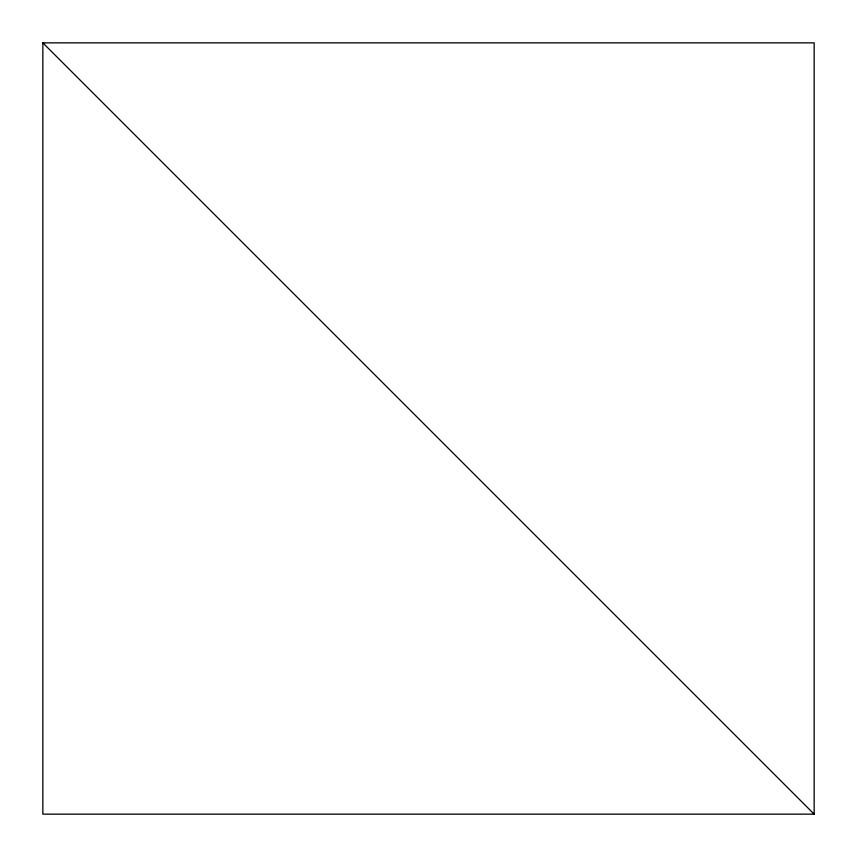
<?xml version="1.0" encoding="UTF-8"?>
<svg xmlns="http://www.w3.org/2000/svg" width="857" height="857" viewBox="0 0 857 857"><rect width="100%" height="100%" fill="white"/><g stroke="black" fill="none" stroke-linecap="round" stroke-linejoin="round"><path stroke-width="1.29" d="M42.85 42.85L814.15 42.85L814.15 814.15L42.85 814.15L42.85 42.85L814.15 814.15"/></g></svg>
